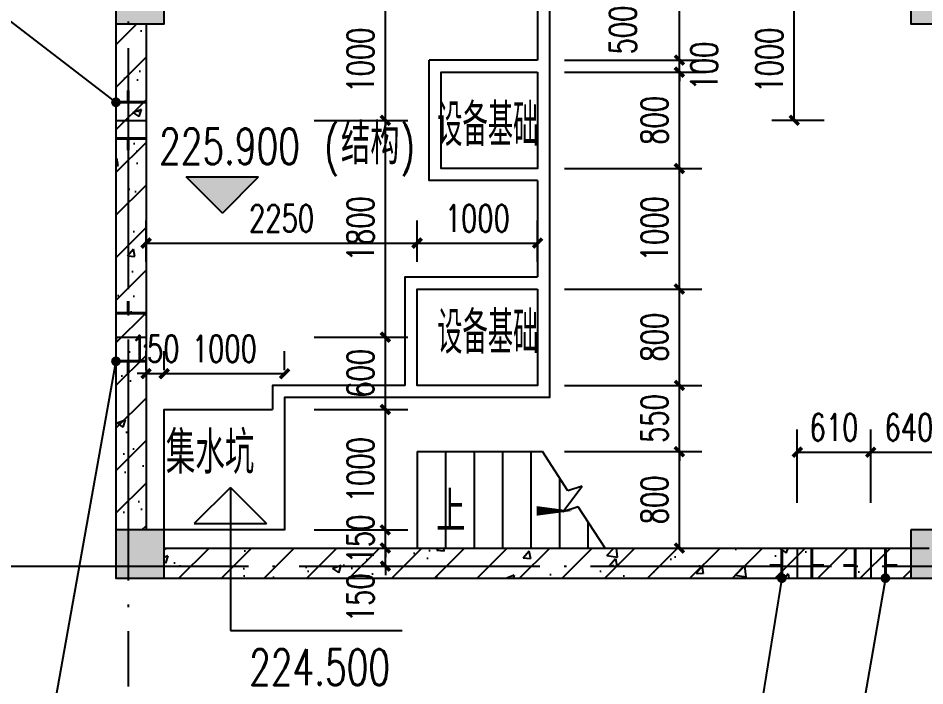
# Model space of a CAD drawing. Header units: millimetres. Extents: x 1742399 to 4898386, y 2481636 to 5226310.
# Drawn here: x 2051171 to 2058698, y 2594316 to 2599858 of the extents above; entities that cross this region are included whole.
import ezdxf

# ---------------------------------------------------------------- set-up
doc = ezdxf.new("R2010")
doc.units = ezdxf.units.MM
doc.header["$LTSCALE"] = 1000
doc.linetypes.add('DOTE', pattern=[2.42, 2, -0.2, 0.02, -0.2])
for name, color, linetype in [('COLUMN', 4, 'Continuous'), ('DIM_ELEV', 3, 'Continuous'), ('DIM_LEAD', 3, 'Continuous'), ('DIM_SYMB', 3, 'Continuous'), ('DOTE', 1, 'DOTE'), ('PUB_DIM', 3, 'Continuous'), ('PUB_HATCH', 8, 'Continuous'), ('STAIR', 2, 'Continuous'), ('TWT_SYMB', 3, 'Continuous'), ('TWT_TEXT', 7, 'Continuous'), ('WALL', 4, 'Continuous'), ('YHJ_剖面_梁板', 4, 'Continuous'), ('电缆沟', 7, 'Continuous')]:
    doc.layers.add(name, color=color, linetype=linetype)
doc.layers.add('管', color=1, linetype='Continuous', lineweight=30)
doc.styles.add('_TCH_DIM', font='SIMPLEX', dxfattribs={"bigfont": 'GBCBIG'})
doc.styles.add('_TCH_DIM_T3', font='SIMPLEX', dxfattribs={"width": 0.705882, "bigfont": 'GBCBIG'})
doc.styles.add('tssdeng', font='tssdeng.shx', dxfattribs={"width": 0.7, "bigfont": 'hztxt.shx'})
doc.styles.add('样式 1', font='tssdeng.shx', dxfattribs={"width": 0.7, "bigfont": 'hztxt.shx'})
doc.dimstyles.new('_TCH_ARCH&&75', dxfattribs={"dimtxt": 223.125, "dimasz": 75, "dimexe": 187.5, "dimexo": 225, "dimgap": 94.6875, "dimtad": 1, "dimdec": 0, "dimzin": 0, "dimdsep": 46, "dimtxsty": '_TCH_DIM_T3', "dimblk": 'ARCHTICK', "dimcen": 0.09, "dimclrt": 7, "dimazin": 2, "dimtfac": 1, "dimtdec": 0, "dimtix": 1, "dimtmove": 2, "dimatfit": 3, "dimfxl": 75, "dimtolj": 1, "dimtzin": 0, "dimarcsym": 0})
pattern_1 = [(45, (0, 0), (-176.776695, 176.776695), []), (50, (0, 0), (717.26018, -62.75213), [75, -825]), (355, (0, 0), (-138.75133, 752.19213), [60, -660]), (100.4514, (59.8, -5.2), (578.50938, 689.43954), [63.74019, -701.14211]), (46.1842, (0, 200), (1067.24105, -165.51901), [112.5, -1237.5]), (96.6356, (88.9, 186.2), (934.6627, 974.11787), [95.6103, -1051.713]), (351.1842, (0, 200), (934.66195, 974.1186), [90, -990]), (21, (100, 150), (596.90705, -402.61889), [75, -825]), (326, (100, 150), (243.31533, 725.15005), [60, -660]), (71.4514, (149.74, 116.45), (840.22263, 322.5305), [63.74019, -701.14211]), (37.5, (0, 0), (12.159855, 332.893854), [0, -652, 0, -670, 0, -662.5]), (7.5, (0, 0), (263.069537, 394.41171), [0, -382, 0, -637, 0, -252.5]), (327.5, (-223, 0), (533.822436, -22.554872), [0, -250, 0, -780, 0, -1035]), (317.5, (-323, 0), (583.18617, 100.10498), [0, -325, 0, -518, 0, -735])]

# ---------------------------------------------------------------- blocks, each defined once
blk = doc.blocks.new('_FZH')
blk.add_lwpolyline([(-0.5, -0.5), (0.5, -0.5), (0.5, 0.5), (-0.5, 0.5)], close=True)
at = {"layer": 'PUB_HATCH'}
blk.add_solid([(-0.5, -0.5), (0.5, -0.5), (-0.5, 0.5), (0.5, 0.5)], dxfattribs=at)
blk = doc.blocks.new('_ArchTick')
at = {"color": 0, "linetype": 'ByBlock', "const_width": 0.4}
blk.add_lwpolyline([(-0.5, -0.5), (0.5, 0.5)], dxfattribs=at)
blk = doc.blocks.new('*D338')
at = {"layer": 'Defpoints', "color": 0, "transparency": 16777216}
for p in [(2053404.4, 2600010), (2054219.3, 2600010), (2053404.4, 2599010)]:
    blk.add_point(p, dxfattribs=at)
at = {"layer": 'PUB_DIM', "color": 0, "lineweight": -2, "transparency": 16777216}
for p, q in [((2053629.4, 2600010), (2054406.8, 2600010)), ((2054219.3, 2599010), (2054219.3, 2600010)), ((2053629.4, 2599010), (2054406.8, 2599010))]:
    blk.add_line(p, q, dxfattribs=at)
at = {"layer": 'PUB_DIM', "color": 0, "lineweight": -2, "transparency": 16777216, "xscale": 75, "yscale": 75, "zscale": 75}
for p, rotation in [((2054219.3, 2600010), 90), ((2054219.3, 2599010), 270)]:
    blk.add_blockref('_ArchTick', p, dxfattribs=dict(at, rotation=rotation))
at = {"layer": 'PUB_DIM', "color": 7, "transparency": 16777216, "insert": (2054013, 2599510), "char_height": 223.12, "attachment_point": 5, "rotation": 90, "style": '_TCH_DIM_T3'}
blk.add_mtext('\\A1;1000', dxfattribs=at)
blk = doc.blocks.new('*D339')
at = {"layer": 'Defpoints', "color": 0, "transparency": 16777216}
for p in [(2053404.4, 2599010), (2054219.3, 2599010), (2053404.4, 2597210)]:
    blk.add_point(p, dxfattribs=at)
at = {"layer": 'PUB_DIM', "color": 0, "lineweight": -2, "transparency": 16777216}
for p, q in [((2053629.4, 2599010), (2054406.8, 2599010)), ((2054219.3, 2597210), (2054219.3, 2599010)), ((2053629.4, 2597210), (2054406.8, 2597210))]:
    blk.add_line(p, q, dxfattribs=at)
at = {"layer": 'PUB_DIM', "color": 0, "lineweight": -2, "transparency": 16777216, "xscale": 75, "yscale": 75, "zscale": 75}
for p, rotation in [((2054219.3, 2599010), 90), ((2054219.3, 2597210), 270)]:
    blk.add_blockref('_ArchTick', p, dxfattribs=dict(at, rotation=rotation))
at = {"layer": 'PUB_DIM', "color": 7, "transparency": 16777216, "insert": (2054013, 2598110), "char_height": 223.12, "attachment_point": 5, "rotation": 90, "style": '_TCH_DIM_T3'}
blk.add_mtext('\\A1;1800', dxfattribs=at)
blk = doc.blocks.new('*D340')
at = {"layer": 'Defpoints', "color": 0, "transparency": 16777216}
for p in [(2053404.4, 2597210), (2054219.3, 2597210), (2053404.4, 2596610)]:
    blk.add_point(p, dxfattribs=at)
at = {"layer": 'PUB_DIM', "color": 0, "lineweight": -2, "transparency": 16777216}
for p, q in [((2053629.4, 2597210), (2054406.8, 2597210)), ((2054219.3, 2596610), (2054219.3, 2597210)), ((2053629.4, 2596610), (2054406.8, 2596610))]:
    blk.add_line(p, q, dxfattribs=at)
at = {"layer": 'PUB_DIM', "color": 0, "lineweight": -2, "transparency": 16777216, "xscale": 75, "yscale": 75, "zscale": 75}
for p, rotation in [((2054219.3, 2597210), 90), ((2054219.3, 2596610), 270)]:
    blk.add_blockref('_ArchTick', p, dxfattribs=dict(at, rotation=rotation))
at = {"layer": 'PUB_DIM', "color": 7, "transparency": 16777216, "insert": (2054013, 2596910), "char_height": 223.12, "attachment_point": 5, "rotation": 90, "style": '_TCH_DIM_T3'}
blk.add_mtext('\\A1;600', dxfattribs=at)
blk = doc.blocks.new('*D341')
at = {"layer": 'Defpoints', "color": 0, "transparency": 16777216}
for p in [(2053404.4, 2596610), (2054219.3, 2596610), (2053404.4, 2595610)]:
    blk.add_point(p, dxfattribs=at)
at = {"layer": 'PUB_DIM', "color": 0, "lineweight": -2, "transparency": 16777216}
for p, q in [((2053629.4, 2596610), (2054406.8, 2596610)), ((2054219.3, 2595610), (2054219.3, 2596610)), ((2053629.4, 2595610), (2054406.8, 2595610))]:
    blk.add_line(p, q, dxfattribs=at)
at = {"layer": 'PUB_DIM', "color": 0, "lineweight": -2, "transparency": 16777216, "xscale": 75, "yscale": 75, "zscale": 75}
for p, rotation in [((2054219.3, 2596610), 90), ((2054219.3, 2595610), 270)]:
    blk.add_blockref('_ArchTick', p, dxfattribs=dict(at, rotation=rotation))
at = {"layer": 'PUB_DIM', "color": 7, "transparency": 16777216, "insert": (2054013, 2596110), "char_height": 223.12, "attachment_point": 5, "rotation": 90, "style": '_TCH_DIM_T3'}
blk.add_mtext('\\A1;1000', dxfattribs=at)
blk = doc.blocks.new('*D342')
at = {"layer": 'Defpoints', "color": 0, "transparency": 16777216}
for p in [(2053404.4, 2595610), (2054219.3, 2595610), (2053404.4, 2595460)]:
    blk.add_point(p, dxfattribs=at)
at = {"layer": 'PUB_DIM', "color": 0, "lineweight": -2, "transparency": 16777216}
for p, q in [((2054219.3, 2595610), (2054219.3, 2595685)), ((2053629.4, 2595610), (2054406.8, 2595610)), ((2054219.3, 2595460), (2054219.3, 2595610)), ((2053629.4, 2595460), (2054406.8, 2595460)), ((2054219.3, 2595460), (2054219.3, 2595385))]:
    blk.add_line(p, q, dxfattribs=at)
at = {"layer": 'PUB_DIM', "color": 0, "lineweight": -2, "transparency": 16777216, "xscale": 75, "yscale": 75, "zscale": 75}
for p, rotation in [((2054219.3, 2595610), 270), ((2054219.3, 2595460), 90)]:
    blk.add_blockref('_ArchTick', p, dxfattribs=dict(at, rotation=rotation))
at = {"layer": 'PUB_DIM', "color": 7, "transparency": 16777216, "insert": (2054013, 2595535), "char_height": 223.12, "attachment_point": 5, "rotation": 90, "style": '_TCH_DIM_T3'}
blk.add_mtext('\\A1;150', dxfattribs=at)
blk = doc.blocks.new('*D343')
at = {"layer": 'Defpoints', "color": 0, "transparency": 16777216}
for p in [(2053404.4, 2595460), (2054219.3, 2595460), (2053404.4, 2595310)]:
    blk.add_point(p, dxfattribs=at)
at = {"layer": 'PUB_DIM', "color": 0, "lineweight": -2, "transparency": 16777216}
for p, q in [((2054219.3, 2595460), (2054219.3, 2595535)), ((2053629.4, 2595460), (2054406.8, 2595460)), ((2054219.3, 2595310), (2054219.3, 2595460)), ((2053629.4, 2595310), (2054406.8, 2595310)), ((2054219.3, 2595310), (2054219.3, 2595235))]:
    blk.add_line(p, q, dxfattribs=at)
at = {"layer": 'PUB_DIM', "color": 0, "lineweight": -2, "transparency": 16777216, "xscale": 75, "yscale": 75, "zscale": 75}
for p, rotation in [((2054219.3, 2595460), 270), ((2054219.3, 2595310), 90)]:
    blk.add_blockref('_ArchTick', p, dxfattribs=dict(at, rotation=rotation))
at = {"layer": 'PUB_DIM', "color": 7, "transparency": 16777216, "insert": (2054013, 2595047.5), "char_height": 223.12, "attachment_point": 5, "rotation": 90, "style": '_TCH_DIM_T3'}
blk.add_mtext('\\A1;150', dxfattribs=at)
blk = doc.blocks.new('*D344')
at = {"layer": 'Defpoints', "color": 0, "transparency": 16777216}
for p in [(2053382.9, 2596907.5), (2052382.9, 2596710), (2053382.9, 2596710)]:
    blk.add_point(p, dxfattribs=at)
at = {"layer": 'PUB_DIM', "color": 0, "lineweight": -2, "transparency": 16777216}
for p, q in [((2052382.9, 2596935), (2052382.9, 2597095)), ((2053382.9, 2596935), (2053382.9, 2597095)), ((2052382.9, 2596907.5), (2053382.9, 2596907.5))]:
    blk.add_line(p, q, dxfattribs=at)
at = {"layer": 'PUB_DIM', "color": 0, "lineweight": -2, "transparency": 16777216, "xscale": 75, "yscale": 75, "zscale": 75, "rotation": 180}
blk.add_blockref('_ArchTick', (2052382.9, 2596907.5), dxfattribs=at)
at = {"layer": 'PUB_DIM', "color": 0, "lineweight": -2, "transparency": 16777216, "xscale": 75, "yscale": 75, "zscale": 75}
blk.add_blockref('_ArchTick', (2053382.9, 2596907.5), dxfattribs=at)
at = {"layer": 'PUB_DIM', "color": 7, "transparency": 16777216, "insert": (2052882.9, 2597113.7), "char_height": 223.12, "attachment_point": 5, "style": '_TCH_DIM_T3'}
blk.add_mtext('\\A1;1000', dxfattribs=at)
blk = doc.blocks.new('*D345')
at = {"layer": 'Defpoints', "color": 0, "transparency": 16777216}
for p in [(2052382.9, 2596907.5), (2052232.9, 2596710), (2052382.9, 2596710)]:
    blk.add_point(p, dxfattribs=at)
at = {"layer": 'PUB_DIM', "color": 0, "lineweight": -2, "transparency": 16777216}
for p, q in [((2052232.9, 2596935), (2052232.9, 2597095)), ((2052382.9, 2596935), (2052382.9, 2597095)), ((2052232.9, 2596907.5), (2052157.9, 2596907.5)), ((2052232.9, 2596907.5), (2052382.9, 2596907.5)), ((2052382.9, 2596907.5), (2052457.9, 2596907.5))]:
    blk.add_line(p, q, dxfattribs=at)
at = {"layer": 'PUB_DIM', "color": 0, "lineweight": -2, "transparency": 16777216, "xscale": 75, "yscale": 75, "zscale": 75}
blk.add_blockref('_ArchTick', (2052232.9, 2596907.5), dxfattribs=at)
at = {"layer": 'PUB_DIM', "color": 0, "lineweight": -2, "transparency": 16777216, "xscale": 75, "yscale": 75, "zscale": 75, "rotation": 180}
blk.add_blockref('_ArchTick', (2052382.9, 2596907.5), dxfattribs=at)
at = {"layer": 'PUB_DIM', "color": 7, "transparency": 16777216, "insert": (2052307.9, 2597113.7), "char_height": 223.12, "attachment_point": 5, "style": '_TCH_DIM_T3'}
blk.add_mtext('\\A1;150', dxfattribs=at)
blk = doc.blocks.new('*D395')
at = {"layer": 'Defpoints', "color": 0, "transparency": 16777216}
for p in [(2057614.1, 2600010), (2058088, 2600010), (2058088, 2599010)]:
    blk.add_point(p, dxfattribs=at)
at = {"layer": 'PUB_DIM', "color": 0, "lineweight": -2, "transparency": 16777216}
for p, q in [((2057863, 2600010), (2057426.6, 2600010)), ((2057614.1, 2599010), (2057614.1, 2600010)), ((2057863, 2599010), (2057426.6, 2599010))]:
    blk.add_line(p, q, dxfattribs=at)
at = {"layer": 'PUB_DIM', "color": 0, "lineweight": -2, "transparency": 16777216, "xscale": 75, "yscale": 75, "zscale": 75}
for p, rotation in [((2057614.1, 2600010), 90), ((2057614.1, 2599010), 270)]:
    blk.add_blockref('_ArchTick', p, dxfattribs=dict(at, rotation=rotation))
at = {"layer": 'PUB_DIM', "color": 7, "transparency": 16777216, "insert": (2057407.9, 2599510), "char_height": 223.12, "attachment_point": 5, "rotation": 90, "style": '_TCH_DIM_T3'}
blk.add_mtext('\\A1;1000', dxfattribs=at)
blk = doc.blocks.new('*D396')
at = {"layer": 'Defpoints', "color": 0, "transparency": 16777216}
for p in [(2058882.9, 2596255.1), (2058248.8, 2595610), (2058882.9, 2595610)]:
    blk.add_point(p, dxfattribs=at)
at = {"layer": 'PUB_DIM', "color": 0, "lineweight": -2, "transparency": 16777216}
for p, q in [((2058248.8, 2595835), (2058248.8, 2596442.6)), ((2058882.9, 2595835), (2058882.9, 2596442.6)), ((2058248.8, 2596255.1), (2058882.9, 2596255.1))]:
    blk.add_line(p, q, dxfattribs=at)
at = {"layer": 'PUB_DIM', "color": 0, "lineweight": -2, "transparency": 16777216, "xscale": 75, "yscale": 75, "zscale": 75, "rotation": 180}
blk.add_blockref('_ArchTick', (2058248.8, 2596255.1), dxfattribs=at)
at = {"layer": 'PUB_DIM', "color": 0, "lineweight": -2, "transparency": 16777216, "xscale": 75, "yscale": 75, "zscale": 75}
blk.add_blockref('_ArchTick', (2058882.9, 2596255.1), dxfattribs=at)
at = {"layer": 'PUB_DIM', "color": 7, "transparency": 16777216, "insert": (2058565.9, 2596461.3), "char_height": 223.12, "attachment_point": 5, "style": '_TCH_DIM_T3'}
blk.add_mtext('\\A1;640', dxfattribs=at)
blk = doc.blocks.new('*D397')
at = {"layer": 'Defpoints', "color": 0, "transparency": 16777216}
for p in [(2058248.8, 2596255.1), (2057639.1, 2595610), (2058248.8, 2595610)]:
    blk.add_point(p, dxfattribs=at)
at = {"layer": 'PUB_DIM', "color": 0, "lineweight": -2, "transparency": 16777216}
for p, q in [((2057639.1, 2595835), (2057639.1, 2596442.6)), ((2058248.8, 2595835), (2058248.8, 2596442.6)), ((2057639.1, 2596255.1), (2058248.8, 2596255.1))]:
    blk.add_line(p, q, dxfattribs=at)
at = {"layer": 'PUB_DIM', "color": 0, "lineweight": -2, "transparency": 16777216, "xscale": 75, "yscale": 75, "zscale": 75, "rotation": 180}
blk.add_blockref('_ArchTick', (2057639.1, 2596255.1), dxfattribs=at)
at = {"layer": 'PUB_DIM', "color": 0, "lineweight": -2, "transparency": 16777216, "xscale": 75, "yscale": 75, "zscale": 75}
blk.add_blockref('_ArchTick', (2058248.8, 2596255.1), dxfattribs=at)
at = {"layer": 'PUB_DIM', "color": 7, "transparency": 16777216, "insert": (2057943.9, 2596461.3), "char_height": 223.12, "attachment_point": 5, "style": '_TCH_DIM_T3'}
blk.add_mtext('\\A1;610', dxfattribs=at)
blk = doc.blocks.new('*D405')
at = {"layer": 'Defpoints', "color": 0, "transparency": 16777216}
for p in [(2055482.9, 2600010), (2056660.2, 2600010), (2055482.9, 2599510)]:
    blk.add_point(p, dxfattribs=at)
at = {"layer": 'PUB_DIM', "color": 0, "lineweight": -2, "transparency": 16777216}
for p, q in [((2055707.9, 2600010), (2056847.7, 2600010)), ((2056660.2, 2599510), (2056660.2, 2600010)), ((2055707.9, 2599510), (2056847.7, 2599510))]:
    blk.add_line(p, q, dxfattribs=at)
at = {"layer": 'PUB_DIM', "color": 0, "lineweight": -2, "transparency": 16777216, "xscale": 75, "yscale": 75, "zscale": 75}
for p, rotation in [((2056660.2, 2600010), 90), ((2056660.2, 2599510), 270)]:
    blk.add_blockref('_ArchTick', p, dxfattribs=dict(at, rotation=rotation))
at = {"layer": 'PUB_DIM', "color": 7, "transparency": 16777216, "insert": (2056191.4, 2599760), "char_height": 223.12, "attachment_point": 5, "rotation": 90, "style": '_TCH_DIM_T3'}
blk.add_mtext('\\A1;500', dxfattribs=at)
blk = doc.blocks.new('*D406')
at = {"layer": 'Defpoints', "color": 0, "transparency": 16777216}
for p in [(2055482.9, 2599510), (2056660.2, 2599510), (2055482.9, 2599410)]:
    blk.add_point(p, dxfattribs=at)
at = {"layer": 'PUB_DIM', "color": 0, "lineweight": -2, "transparency": 16777216}
for p, q in [((2056660.2, 2599510), (2056660.2, 2599585)), ((2055707.9, 2599510), (2056847.7, 2599510)), ((2056660.2, 2599410), (2056660.2, 2599510)), ((2055707.9, 2599410), (2056847.7, 2599410)), ((2056660.2, 2599410), (2056660.2, 2599335))]:
    blk.add_line(p, q, dxfattribs=at)
at = {"layer": 'PUB_DIM', "color": 0, "lineweight": -2, "transparency": 16777216, "xscale": 75, "yscale": 75, "zscale": 75}
for p, rotation in [((2056660.2, 2599510), 270), ((2056660.2, 2599410), 90)]:
    blk.add_blockref('_ArchTick', p, dxfattribs=dict(at, rotation=rotation))
at = {"layer": 'PUB_DIM', "color": 7, "transparency": 16777216, "insert": (2056866.4, 2599460), "char_height": 223.12, "attachment_point": 5, "rotation": 90, "style": '_TCH_DIM_T3'}
blk.add_mtext('\\A1;100', dxfattribs=at)
blk = doc.blocks.new('*D407')
at = {"layer": 'Defpoints', "color": 0, "transparency": 16777216}
for p in [(2055482.9, 2599410), (2056660.2, 2599410), (2055482.9, 2598610)]:
    blk.add_point(p, dxfattribs=at)
at = {"layer": 'PUB_DIM', "color": 0, "lineweight": -2, "transparency": 16777216}
for p, q in [((2055707.9, 2599410), (2056847.7, 2599410)), ((2056660.2, 2598610), (2056660.2, 2599410)), ((2055707.9, 2598610), (2056847.7, 2598610))]:
    blk.add_line(p, q, dxfattribs=at)
at = {"layer": 'PUB_DIM', "color": 0, "lineweight": -2, "transparency": 16777216, "xscale": 75, "yscale": 75, "zscale": 75}
for p, rotation in [((2056660.2, 2599410), 90), ((2056660.2, 2598610), 270)]:
    blk.add_blockref('_ArchTick', p, dxfattribs=dict(at, rotation=rotation))
at = {"layer": 'PUB_DIM', "color": 7, "transparency": 16777216, "insert": (2056453.9, 2599010), "char_height": 223.12, "attachment_point": 5, "rotation": 90, "style": '_TCH_DIM_T3'}
blk.add_mtext('\\A1;800', dxfattribs=at)
blk = doc.blocks.new('*D408')
at = {"layer": 'Defpoints', "color": 0, "transparency": 16777216}
for p in [(2055482.9, 2598610), (2056660.2, 2598610), (2055482.9, 2597610)]:
    blk.add_point(p, dxfattribs=at)
at = {"layer": 'PUB_DIM', "color": 0, "lineweight": -2, "transparency": 16777216}
for p, q in [((2055707.9, 2598610), (2056847.7, 2598610)), ((2056660.2, 2597610), (2056660.2, 2598610)), ((2055707.9, 2597610), (2056847.7, 2597610))]:
    blk.add_line(p, q, dxfattribs=at)
at = {"layer": 'PUB_DIM', "color": 0, "lineweight": -2, "transparency": 16777216, "xscale": 75, "yscale": 75, "zscale": 75}
for p, rotation in [((2056660.2, 2598610), 90), ((2056660.2, 2597610), 270)]:
    blk.add_blockref('_ArchTick', p, dxfattribs=dict(at, rotation=rotation))
at = {"layer": 'PUB_DIM', "color": 7, "transparency": 16777216, "insert": (2056453.9, 2598110), "char_height": 223.12, "attachment_point": 5, "rotation": 90, "style": '_TCH_DIM_T3'}
blk.add_mtext('\\A1;1000', dxfattribs=at)
blk = doc.blocks.new('*D409')
at = {"layer": 'Defpoints', "color": 0, "transparency": 16777216}
for p in [(2055482.9, 2597610), (2056660.2, 2597610), (2055482.9, 2596810)]:
    blk.add_point(p, dxfattribs=at)
at = {"layer": 'PUB_DIM', "color": 0, "lineweight": -2, "transparency": 16777216}
for p, q in [((2055707.9, 2597610), (2056847.7, 2597610)), ((2056660.2, 2596810), (2056660.2, 2597610)), ((2055707.9, 2596810), (2056847.7, 2596810))]:
    blk.add_line(p, q, dxfattribs=at)
at = {"layer": 'PUB_DIM', "color": 0, "lineweight": -2, "transparency": 16777216, "xscale": 75, "yscale": 75, "zscale": 75}
for p, rotation in [((2056660.2, 2597610), 90), ((2056660.2, 2596810), 270)]:
    blk.add_blockref('_ArchTick', p, dxfattribs=dict(at, rotation=rotation))
at = {"layer": 'PUB_DIM', "color": 7, "transparency": 16777216, "insert": (2056453.9, 2597210), "char_height": 223.12, "attachment_point": 5, "rotation": 90, "style": '_TCH_DIM_T3'}
blk.add_mtext('\\A1;800', dxfattribs=at)
blk = doc.blocks.new('*D410')
at = {"layer": 'Defpoints', "color": 0, "transparency": 16777216}
for p in [(2055482.9, 2596810), (2056660.2, 2596810), (2055482.9, 2596260)]:
    blk.add_point(p, dxfattribs=at)
at = {"layer": 'PUB_DIM', "color": 0, "lineweight": -2, "transparency": 16777216}
for p, q in [((2056660.2, 2596810), (2056660.2, 2596885)), ((2055707.9, 2596810), (2056847.7, 2596810)), ((2056660.2, 2596260), (2056660.2, 2596810)), ((2055707.9, 2596260), (2056847.7, 2596260)), ((2056660.2, 2596260), (2056660.2, 2596185))]:
    blk.add_line(p, q, dxfattribs=at)
at = {"layer": 'PUB_DIM', "color": 0, "lineweight": -2, "transparency": 16777216, "xscale": 75, "yscale": 75, "zscale": 75}
for p, rotation in [((2056660.2, 2596810), 270), ((2056660.2, 2596260), 90)]:
    blk.add_blockref('_ArchTick', p, dxfattribs=dict(at, rotation=rotation))
at = {"layer": 'PUB_DIM', "color": 7, "transparency": 16777216, "insert": (2056453.9, 2596535), "char_height": 223.12, "attachment_point": 5, "rotation": 90, "style": '_TCH_DIM_T3'}
blk.add_mtext('\\A1;550', dxfattribs=at)
blk = doc.blocks.new('*D411')
at = {"layer": 'Defpoints', "color": 0, "transparency": 16777216}
for p in [(2055482.9, 2596260), (2056660.2, 2596260), (2055482.9, 2595460)]:
    blk.add_point(p, dxfattribs=at)
at = {"layer": 'PUB_DIM', "color": 0, "lineweight": -2, "transparency": 16777216}
for p, q in [((2055707.9, 2596260), (2056847.7, 2596260)), ((2056660.2, 2595460), (2056660.2, 2596260)), ((2055707.9, 2595460), (2056847.7, 2595460))]:
    blk.add_line(p, q, dxfattribs=at)
at = {"layer": 'PUB_DIM', "color": 0, "lineweight": -2, "transparency": 16777216, "xscale": 75, "yscale": 75, "zscale": 75}
for p, rotation in [((2056660.2, 2596260), 90), ((2056660.2, 2595460), 270)]:
    blk.add_blockref('_ArchTick', p, dxfattribs=dict(at, rotation=rotation))
at = {"layer": 'PUB_DIM', "color": 7, "transparency": 16777216, "insert": (2056453.9, 2595860), "char_height": 223.12, "attachment_point": 5, "rotation": 90, "style": '_TCH_DIM_T3'}
blk.add_mtext('\\A1;800', dxfattribs=at)
blk = doc.blocks.new('*D596')
at = {"layer": 'Defpoints', "color": 0, "transparency": 16777216}
for p in [(2055482.9, 2597990.9), (2054482.9, 2597610), (2055482.9, 2597610)]:
    blk.add_point(p, dxfattribs=at)
at = {"layer": 'PUB_DIM', "color": 0, "lineweight": -2, "transparency": 16777216}
for p, q in [((2054482.9, 2597835), (2054482.9, 2598178.4)), ((2055482.9, 2597835), (2055482.9, 2598178.4)), ((2054482.9, 2597990.9), (2055482.9, 2597990.9))]:
    blk.add_line(p, q, dxfattribs=at)
at = {"layer": 'PUB_DIM', "color": 0, "lineweight": -2, "transparency": 16777216, "xscale": 75, "yscale": 75, "zscale": 75, "rotation": 180}
blk.add_blockref('_ArchTick', (2054482.9, 2597990.9), dxfattribs=at)
at = {"layer": 'PUB_DIM', "color": 0, "lineweight": -2, "transparency": 16777216, "xscale": 75, "yscale": 75, "zscale": 75}
blk.add_blockref('_ArchTick', (2055482.9, 2597990.9), dxfattribs=at)
at = {"layer": 'PUB_DIM', "color": 7, "transparency": 16777216, "insert": (2054982.9, 2598197.1), "char_height": 223.12, "attachment_point": 5, "style": '_TCH_DIM_T3'}
blk.add_mtext('\\A1;1000', dxfattribs=at)
blk = doc.blocks.new('*D597')
at = {"layer": 'Defpoints', "color": 0, "transparency": 16777216}
for p in [(2054482.9, 2597990.9), (2052232.9, 2597610), (2054482.9, 2597610)]:
    blk.add_point(p, dxfattribs=at)
at = {"layer": 'PUB_DIM', "color": 0, "lineweight": -2, "transparency": 16777216}
for p, q in [((2052232.9, 2597835), (2052232.9, 2598178.4)), ((2054482.9, 2597835), (2054482.9, 2598178.4)), ((2052232.9, 2597990.9), (2054482.9, 2597990.9))]:
    blk.add_line(p, q, dxfattribs=at)
at = {"layer": 'PUB_DIM', "color": 0, "lineweight": -2, "transparency": 16777216, "xscale": 75, "yscale": 75, "zscale": 75, "rotation": 180}
blk.add_blockref('_ArchTick', (2052232.9, 2597990.9), dxfattribs=at)
at = {"layer": 'PUB_DIM', "color": 0, "lineweight": -2, "transparency": 16777216, "xscale": 75, "yscale": 75, "zscale": 75}
blk.add_blockref('_ArchTick', (2054482.9, 2597990.9), dxfattribs=at)
at = {"layer": 'PUB_DIM', "color": 7, "transparency": 16777216, "insert": (2053357.9, 2598197.1), "char_height": 223.12, "attachment_point": 5, "style": '_TCH_DIM_T3'}
blk.add_mtext('\\A1;2250', dxfattribs=at)

msp = doc.modelspace()

# ---------------------------------------------------------------- hatches: boundary and pattern name
at = {"layer": 'DIM_ELEV'}
msp.add_hatch(color=256, dxfattribs=at).paths.add_polyline_path([(2052866.7, 2598240.7), (2052566.7, 2598540.7), (2053166.7, 2598540.7)])
at = {"layer": 'PUB_HATCH'}
h = msp.add_hatch(dxfattribs=at)
h.set_pattern_fill('钢筋混凝土', color=256, scale=100, style=0)
h.set_pattern_definition(pattern_1)
h.paths.add_polyline_path([(2051982.9, 2595610), (2052232.9, 2595610), (2052232.9, 2599810), (2051982.9, 2599810)])
h = msp.add_hatch(dxfattribs=at)
h.set_pattern_fill('钢筋混凝土', color=256, scale=100, style=0)
h.set_pattern_definition(pattern_1)
h.paths.add_polyline_path([(2058582.9, 2595210), (2058582.9, 2595460), (2052382.9, 2595460), (2052382.9, 2595210)])

# ---------------------------------------------------------------- linework, layer by layer
at = {"layer": 'DIM_ELEV'}
for p, q in [((2052866.7, 2598240.7), (2052566.7, 2598540.7)), ((2052566.7, 2598540.7), (2053166.7, 2598540.7)), ((2052866.7, 2598240.7), (2053166.7, 2598540.7)), ((2052932.6, 2595963), (2052632.6, 2595663)), ((2052932.6, 2595963), (2053232.6, 2595663)), ((2052932.6, 2595963), (2052932.6, 2594776.7)), ((2052632.6, 2595663), (2053232.6, 2595663)), ((2052932.6, 2594776.7), (2054358.6, 2594776.7))]:
    msp.add_line(p, q, dxfattribs=at)
at = {"layer": 'DIM_LEAD'}
for p, q in [((2057510.8, 2595210), (2056953.5, 2591746.4)), ((2058370.5, 2595210), (2057598.9, 2590738.4))]:
    msp.add_line(p, q, dxfattribs=at)
at = {"layer": 'DIM_LEAD', "const_width": 40}
for points in [[(2057514, 2595229.8, 1), (2057507.6, 2595190.3, 1)], [(2058373.9, 2595229.7, 1), (2058367.1, 2595190.3, 1)]]:
    msp.add_lwpolyline(points, format="xyb", close=True, dxfattribs=at)
at = {"layer": 'DIM_SYMB'}
msp.add_lwpolyline([(2054955.7, 2595768, 0, 0, 0), (2055774.3, 2595768, 0, 80, 0), (2055474.3, 2595768, 0, 0, 0)], format="xyseb", dxfattribs=at)
at = {"layer": 'DOTE'}
for p, q in [((2052082.9, 2611710), (2052082.9, 2594310)), ((2051082.9, 2595310), (2059882.9, 2595310))]:
    msp.add_line(p, q, dxfattribs=at)
for points in [[(2051982.9, 2599010), (2052232.9, 2599010)], [(2051982.9, 2597210), (2052232.9, 2597210)], [(2057639.1, 2595460), (2057639.1, 2595210)], [(2058248.8, 2595460), (2058248.8, 2595210)]]:
    msp.add_lwpolyline(points, dxfattribs=at)
at = {"layer": 'STAIR'}
for p, q in [((2054483, 2596260), (2055523, 2596260)), ((2054483, 2596260), (2054483, 2595460)), ((2054719.3, 2596260), (2054719.3, 2595460)), ((2054955.7, 2596260), (2054955.7, 2595460)), ((2055192.1, 2596260), (2055192.1, 2595460)), ((2055428.4, 2596260), (2055428.4, 2595460)), ((2055734, 2595935.3), (2055523, 2596260)), ((2055664.8, 2596041.8), (2055664.8, 2595460)), ((2055692.7, 2595759.7), (2055854.5, 2595974.5)), ((2055854.5, 2595974.5), (2055734, 2595935.3)), ((2055821.1, 2595801.4), (2055692.7, 2595759.7)), ((2056043, 2595460), (2055821.1, 2595801.4)), ((2055901.1, 2595678.2), (2055901.1, 2595460)), ((2054483, 2595460), (2056043, 2595460))]:
    msp.add_line(p, q, dxfattribs=at)
at = {"layer": 'TWT_SYMB'}
for p, q in [((2051982.9, 2599160), (2049309.5, 2601212.9)), ((2051982.9, 2597010), (2051258.5, 2592960.7))]:
    msp.add_line(p, q, dxfattribs=at)
at = {"layer": 'TWT_SYMB', "const_width": 40}
for points in [[(2051998.8, 2599147.8, 1), (2051967.1, 2599172.2, 1)], [(2051986.5, 2597029.7, 1), (2051979.4, 2596990.3, 1)]]:
    msp.add_lwpolyline(points, format="xyb", close=True, dxfattribs=at)
at = {"layer": 'WALL'}
for p, q in [((2051982.9, 2599810), (2051982.9, 2595610)), ((2052232.9, 2599810), (2052232.9, 2595610)), ((2052382.9, 2595460), (2058582.9, 2595460)), ((2052382.9, 2595210), (2058582.9, 2595210))]:
    msp.add_line(p, q, dxfattribs=at)
for points in [[(2052232.9, 2599810), (2052232.9, 2595610)], [(2055482.9, 2598510), (2054582.9, 2598510), (2054582.9, 2599510)], [(2055582.9, 2599510), (2055582.9, 2598510)], [(2054382.9, 2596810), (2054382.9, 2597710), (2055482.9, 2597710)], [(2055582.9, 2597710), (2055582.9, 2596710), (2054482.9, 2596710)], [(2054382.9, 2596810), (2053282.9, 2596810)], [(2053882.9, 2596810), (2053282.9, 2596810), (2053282.9, 2596610)], [(2054382.9, 2596810), (2053382.9, 2596810)], [(2053882.9, 2596810), (2053382.9, 2596810)], [(2054482.9, 2596710), (2053382.9, 2596710)], [(2053882.9, 2596710), (2053382.9, 2596710), (2053382.9, 2596460)], [(2053382.9, 2596710), (2053382.9, 2596460)], [(2052382.9, 2595610), (2052382.9, 2596610), (2053282.9, 2596610)], [(2053382.9, 2596610), (2053382.9, 2595610), (2052382.9, 2595610)], [(2052382.9, 2595460), (2058732.9, 2595460)]]:
    msp.add_lwpolyline(points, dxfattribs=at)
at = {"layer": 'YHJ_剖面_梁板'}
for points in [[(2055482.9, 2600310), (2055482.9, 2599510)], [(2055582.9, 2600310), (2055582.9, 2599510)], [(2055482.9, 2599510), (2054582.9, 2599510)], [(2055482.9, 2598510), (2055482.9, 2597710)], [(2055582.9, 2598510), (2055582.9, 2597710)]]:
    msp.add_lwpolyline(points, dxfattribs=at)
for points in [[(2055482.9, 2599410), (2055482.9, 2598610), (2054682.9, 2598610), (2054682.9, 2599410)], [(2055482.9, 2597610), (2055482.9, 2596810), (2054482.9, 2596810), (2054482.9, 2597610)]]:
    msp.add_lwpolyline(points, close=True, dxfattribs=at)
at = {"layer": '管', "lineweight": 50, "const_width": 25}
for points in [[(2052082.9, 2599160), (2052082.9, 2599260)], [(2051982.9, 2599160), (2052232.9, 2599160)], [(2051982.9, 2598860), (2052232.9, 2598860)], [(2052082.9, 2598860), (2052082.9, 2598760)], [(2052082.9, 2597510), (2052082.9, 2597410)], [(2051982.9, 2597410), (2052232.9, 2597410)], [(2051982.9, 2597010), (2052232.9, 2597010)], [(2052082.9, 2597010), (2052082.9, 2596910)], [(2057510.8, 2595460), (2057510.8, 2595210)], [(2057760.8, 2595460), (2057760.8, 2595210)], [(2058120.5, 2595460), (2058120.5, 2595210)], [(2058370.5, 2595460), (2058370.5, 2595210)], [(2057510.8, 2595314), (2057410.8, 2595314)], [(2057760.8, 2595314), (2057860.8, 2595314)], [(2058120.5, 2595314), (2058020.5, 2595314)], [(2058370.5, 2595314), (2058470.5, 2595314)]]:
    msp.add_lwpolyline(points, dxfattribs=at)

# ---------------------------------------------------------------- block references
at = {"layer": 'COLUMN', "xscale": 400, "yscale": 400, "zscale": 400, "rotation": 270}
for p in [(2052182.9, 2600010), (2058782.9, 2600010), (2052182.9, 2595410), (2058782.9, 2595410)]:
    msp.add_blockref('_FZH', p, dxfattribs=at)

# ---------------------------------------------------------------- texts
at = {"layer": 'DIM_ELEV', "color": 7, "style": '_TCH_DIM'}
msp.add_text('结构', height=337.59, dxfattribs=at).set_placement((2053850.7, 2598645.7))
at = {"layer": 'DIM_ELEV', "color": 7, "style": '_TCH_DIM', "width": 0.705882}
for s, p in [('225.900', (2052340.7, 2598645.7)), ('(', (2053710.7, 2598645.7)), (')', (2054342.2, 2598645.7)), ('224.500', (2053088.6, 2594321.7))]:
    msp.add_text(s, height=297.5, dxfattribs=at).set_placement(p)
at = {"layer": 'DIM_SYMB', "color": 7, "style": '_TCH_DIM'}
msp.add_text('上', height=337.6, dxfattribs=at).set_placement((2054642.2, 2595593))
at = {"layer": 'TWT_TEXT', "style": '样式 1', "width": 0.7}
msp.add_text('集水坑', height=350, dxfattribs=at).set_placement((2052396.9, 2596077.4))
at = {"layer": '电缆沟', "ltscale": 1.5, "style": 'tssdeng', "width": 0.6}
for p in [(2054649.8, 2598796.6), (2054649.8, 2597073.2)]:
    msp.add_text('设备基础', height=350, dxfattribs=at).set_placement(p)

# ---------------------------------------------------------------- dimensions: what is measured, and where the dimension line sits
at = {"layer": 'PUB_DIM'}
for p1, p2, distance, picture, middle in [((2053404.4, 2599010), (2053404.4, 2600010), -814.9, '*D338', (2054013, 2599510)), ((2058088, 2599010), (2058088, 2600010), 473.9, '*D395', (2057407.9, 2599510)), ((2055482.9, 2598610), (2055482.9, 2599410), -1177.2, '*D407', (2056453.9, 2599010)), ((2053404.4, 2597210), (2053404.4, 2599010), -814.9, '*D339', (2054013, 2598110)), ((2055482.9, 2597610), (2055482.9, 2598610), -1177.2, '*D408', (2056453.9, 2598110)), ((2052232.9, 2597610), (2054482.9, 2597610), 380.9, '*D597', (2053357.9, 2598197.1)), ((2054482.9, 2597610), (2055482.9, 2597610), 380.9, '*D596', (2054982.9, 2598197.1)), ((2055482.9, 2596810), (2055482.9, 2597610), -1177.2, '*D409', (2056453.9, 2597210)), ((2052232.9, 2596710), (2052382.9, 2596710), 197.5, '*D345', (2052307.9, 2597113.7)), ((2052382.9, 2596710), (2053382.9, 2596710), 197.5, '*D344', (2052882.9, 2597113.7)), ((2053404.4, 2596610), (2053404.4, 2597210), -814.9, '*D340', (2054013, 2596910)), ((2055482.9, 2596260), (2055482.9, 2596810), -1177.2, '*D410', (2056453.9, 2596535)), ((2053404.4, 2595610), (2053404.4, 2596610), -814.9, '*D341', (2054013, 2596110)), ((2057639.1, 2595610), (2058248.8, 2595610), 645, '*D397', (2057943.9, 2596461.3)), ((2055482.9, 2595460), (2055482.9, 2596260), -1177.2, '*D411', (2056453.9, 2595860)), ((2053404.4, 2595460), (2053404.4, 2595610), -814.9, '*D342', (2054013, 2595535))]:
    dim = msp.add_aligned_dim(p1=p1, p2=p2, distance=distance, dimstyle='_TCH_ARCH&&75', dxfattribs=at)
    dim.commit()
    dim.dimension.update_dxf_attribs({"geometry": picture, "text_midpoint": middle})
for base, p1, p2, picture, middle in [((2056660.2, 2600010), (2055482.9, 2599510), (2055482.9, 2600010), '*D405', (2056191.4, 2599760)), ((2056660.2, 2599510), (2055482.9, 2599410), (2055482.9, 2599510), '*D406', (2056866.4, 2599460)), ((2054219.3, 2595460), (2053404.4, 2595310), (2053404.4, 2595460), '*D343', (2054013, 2595047.5))]:
    dim = msp.add_linear_dim(base=base, p1=p1, p2=p2, angle=90, dimstyle='_TCH_ARCH&&75', dxfattribs=at)
    dim.commit()
    dim.dimension.update_dxf_attribs({"geometry": picture, "text_midpoint": middle, "dimtype": 161})
dim = msp.add_aligned_dim(p1=(2058248.8, 2595610), p2=(2058882.9, 2595610), distance=645, text='640', dimstyle='_TCH_ARCH&&75', dxfattribs=at)
dim.commit()
dim.dimension.update_dxf_attribs({"geometry": '*D396', "text_midpoint": (2058565.9, 2596461.3)})

doc.saveas('drawing.dxf')
